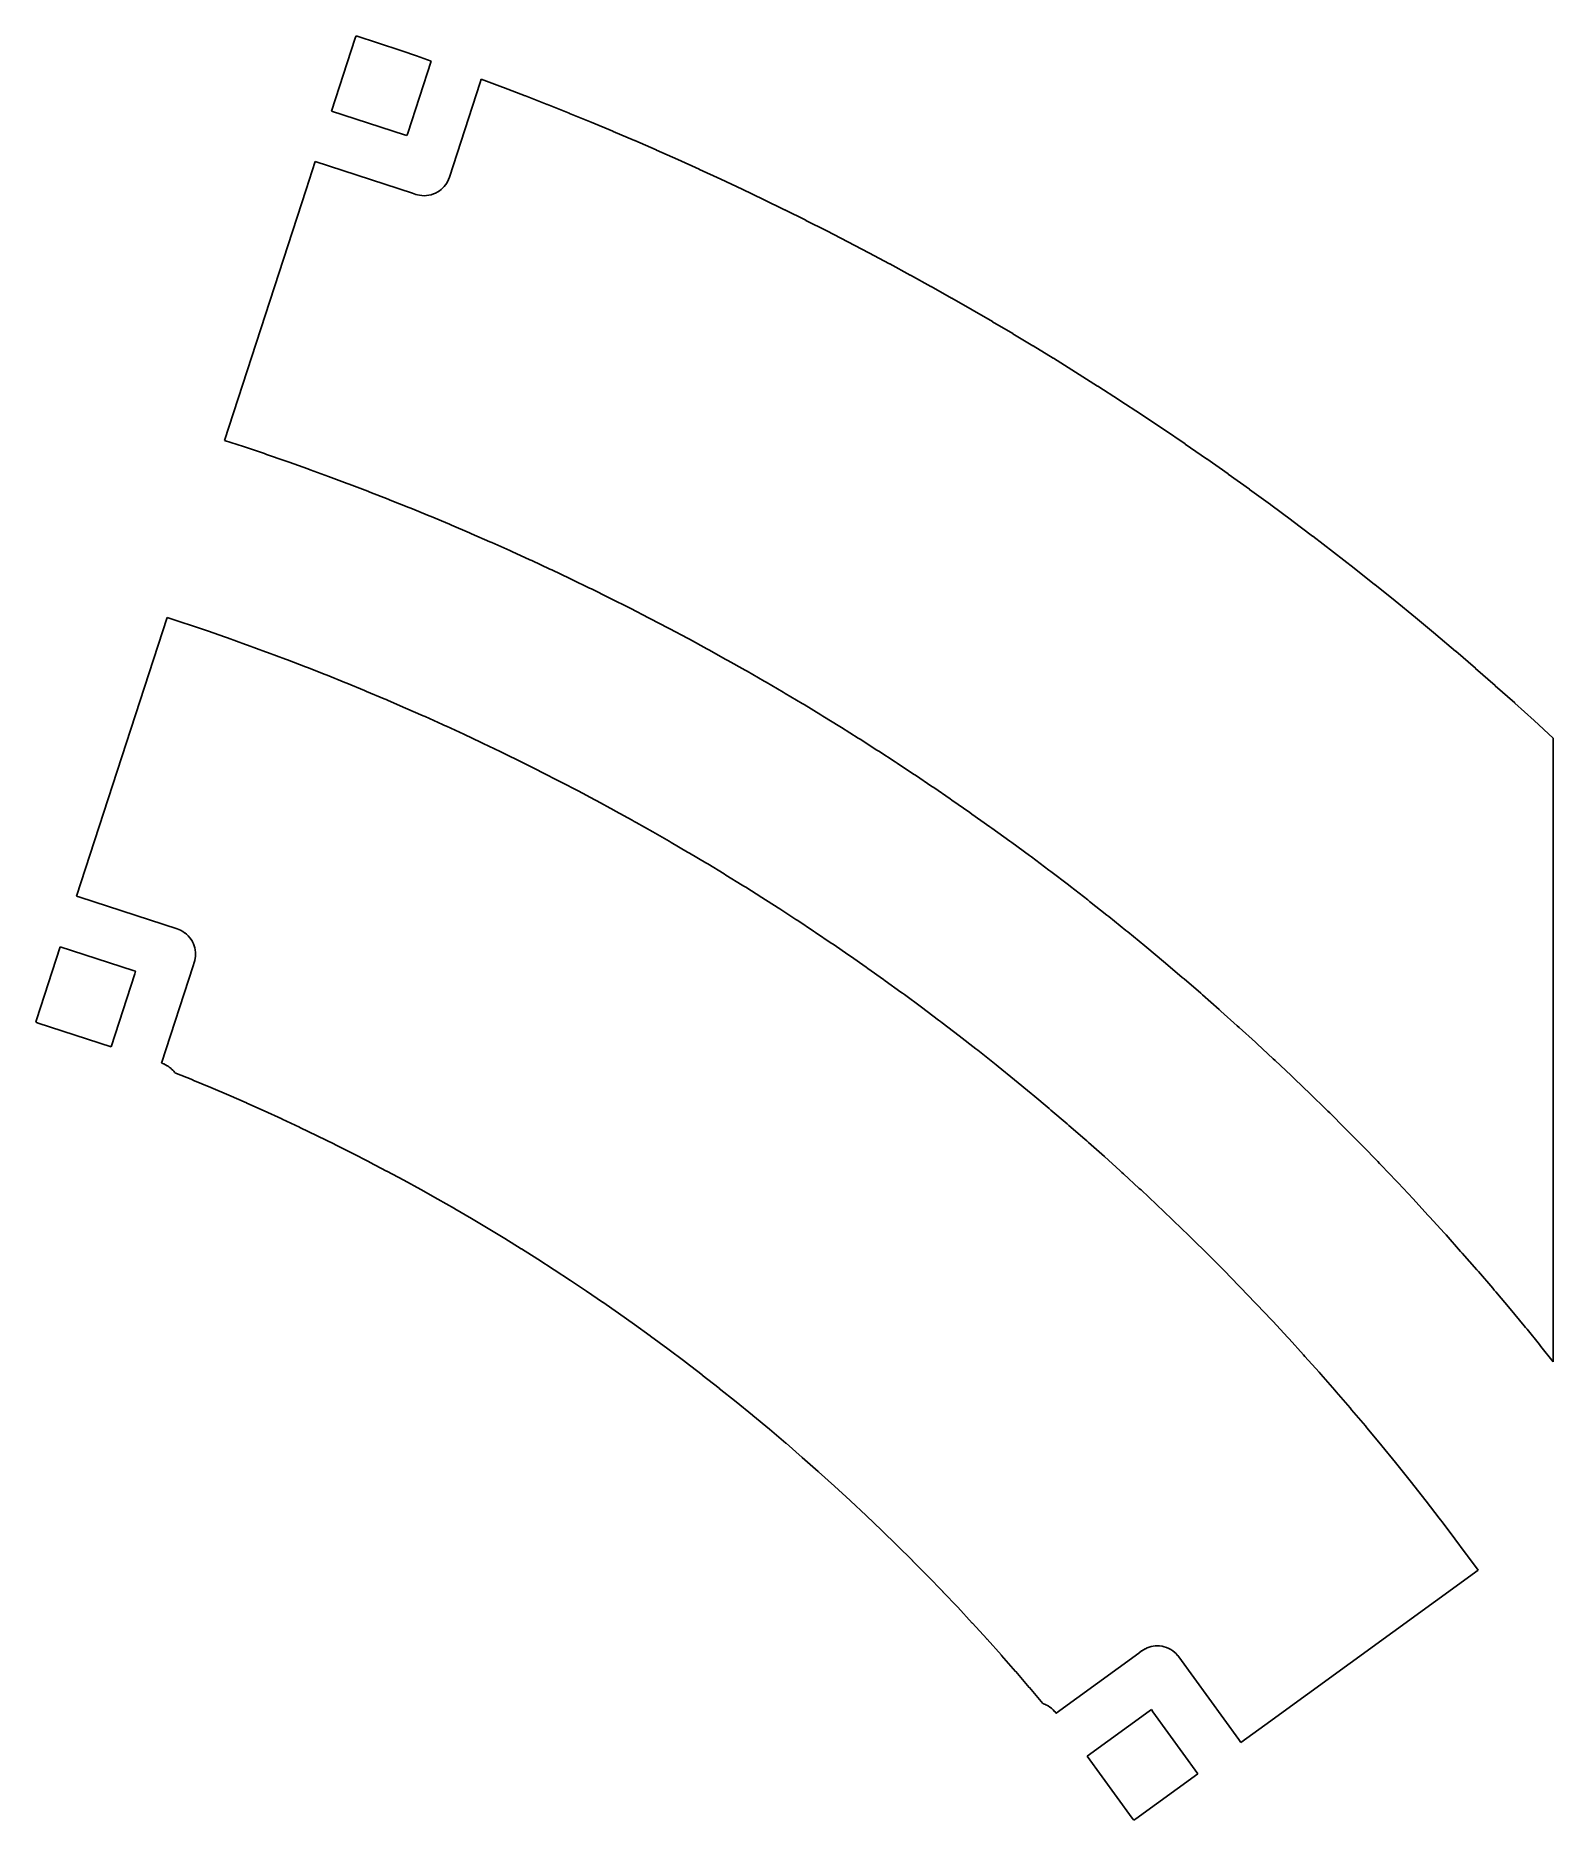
# Model space of a CAD drawing. Header units: millimetres. Extents: x -480 to -195, y 243 to 578.
import ezdxf

# ---------------------------------------------------------------- set-up
doc = ezdxf.new("R2010")
doc.units = ezdxf.units.MM
doc.layers.add('Mesh_cs', color=7, linetype='CONTINUOUS')

msp = doc.modelspace()

# ---------------------------------------------------------------- linework, layer by layer
at = {"layer": 'Mesh_cs'}
for p, q in [((-424.734, 564.087, 11.9), (-420.283, 577.786, 11.9)), ((-420.283, 577.786, 11.9), (-420.129, 578.258, 11.9)), ((-420.129, 578.258, 11.9), (-415.948, 576.883, 11.9)), ((-415.948, 576.883, 11.9), (-415.913, 576.871, 11.9)), ((-415.913, 576.871, 11.9), (-411.742, 575.465, 11.9)), ((-411.742, 575.465, 11.9), (-411.707, 575.453, 11.9)), ((-411.707, 575.453, 11.9), (-411.517, 575.388, 11.9)), ((-411.517, 575.388, 11.9), (-408.764, 574.441, 11.9)), ((-408.764, 574.441, 11.9), (-406.015, 573.48, 11.9)), ((-406.015, 573.48, 11.9), (-410.411, 559.95, 11.9)), ((-402.597, 551.638, 11.9), (-396.805, 569.464, 11.9)), ((-396.805, 569.464, 11.9), (-396.605, 570.079, 11.9)), ((-396.605, 570.079, 11.9), (-392.587, 568.572, 11.9)), ((-392.587, 568.572, 11.9), (-392.435, 568.514, 11.9)), ((-392.435, 568.514, 11.9), (-388.321, 566.937, 11.9)), ((-411.035, 559.637, 11.9), (-424.734, 564.087, 11.9)), ((-388.321, 566.937, 11.9), (-388.286, 566.924, 11.9)), ((-388.286, 566.924, 11.9), (-384.187, 565.318, 11.9)), ((-384.187, 565.318, 11.9), (-384.152, 565.304, 11.9)), ((-384.152, 565.304, 11.9), (-380.064, 563.668, 11.9)), ((-380.064, 563.668, 11.9), (-380.03, 563.654, 11.9)), ((-380.03, 563.654, 11.9), (-375.955, 561.989, 11.9)), ((-375.955, 561.989, 11.9), (-375.92, 561.975, 11.9)), ((-375.92, 561.975, 11.9), (-371.857, 560.279, 11.9)), ((-371.857, 560.279, 11.9), (-371.823, 560.265, 11.9)), ((-410.563, 559.483, 11.9), (-411.035, 559.637, 11.9)), ((-410.411, 559.95, 11.9), (-410.563, 559.483, 11.9)), ((-371.823, 560.265, 11.9), (-367.773, 558.54, 11.9)), ((-367.773, 558.54, 11.9), (-367.739, 558.525, 11.9)), ((-367.739, 558.525, 11.9), (-363.701, 556.771, 11.9)), ((-429.526, 549.336, 11.9), (-427.824, 554.577, 11.9)), ((-427.824, 554.577, 11.9), (-409.529, 548.632, 11.9)), ((-363.701, 556.771, 11.9), (-363.667, 556.756, 11.9)), ((-363.667, 556.756, 11.9), (-359.642, 554.972, 11.9)), ((-359.642, 554.972, 11.9), (-359.608, 554.957, 11.9)), ((-359.608, 554.957, 11.9), (-355.596, 553.144, 11.9)), ((-403.551, 549.936, 11.9), (-403.31, 550.241, 11.9)), ((-403.31, 550.241, 11.9), (-403.094, 550.564, 11.9)), ((-403.094, 550.564, 11.9), (-403.085, 550.577, 11.9)), ((-403.085, 550.577, 11.9), (-402.912, 550.885, 11.9)), ((-402.912, 550.885, 11.9), (-402.905, 550.898, 11.9)), ((-402.905, 550.898, 11.9), (-402.741, 551.252, 11.9)), ((-402.741, 551.252, 11.9), (-402.736, 551.262, 11.9)), ((-402.736, 551.262, 11.9), (-402.601, 551.627, 11.9)), ((-402.601, 551.627, 11.9), (-402.597, 551.638, 11.9)), ((-355.596, 553.144, 11.9), (-355.563, 553.129, 11.9)), ((-355.563, 553.129, 11.9), (-351.564, 551.286, 11.9)), ((-351.564, 551.286, 11.9), (-351.531, 551.271, 11.9)), ((-351.531, 551.271, 11.9), (-347.546, 549.399, 11.9)), ((-444.851, 502.174, 11.9), (-429.526, 549.336, 11.9)), ((-409.529, 548.632, 11.9), (-408.898, 548.427, 11.9)), ((-408.898, 548.427, 11.9), (-408.578, 548.336, 11.9)), ((-408.578, 548.336, 11.9), (-408.565, 548.332, 11.9)), ((-408.565, 548.332, 11.9), (-408.239, 548.262, 11.9)), ((-408.239, 548.262, 11.9), (-408.225, 548.259, 11.9)), ((-408.225, 548.259, 11.9), (-407.797, 548.203, 11.9)), ((-407.797, 548.203, 11.9), (-407.783, 548.201, 11.9)), ((-407.783, 548.201, 11.9), (-407.352, 548.183, 11.9)), ((-407.352, 548.183, 11.9), (-407.338, 548.183, 11.9)), ((-407.338, 548.183, 11.9), (-406.907, 548.203, 11.9)), ((-406.907, 548.203, 11.9), (-406.893, 548.204, 11.9)), ((-406.893, 548.204, 11.9), (-406.465, 548.263, 11.9)), ((-406.465, 548.263, 11.9), (-406.452, 548.265, 11.9)), ((-406.452, 548.265, 11.9), (-406.438, 548.268, 11.9)), ((-406.438, 548.268, 11.9), (-406.017, 548.364, 11.9)), ((-406.017, 548.364, 11.9), (-406.005, 548.368, 11.9)), ((-406.005, 548.368, 11.9), (-405.594, 548.502, 11.9)), ((-405.594, 548.502, 11.9), (-405.581, 548.507, 11.9)), ((-405.581, 548.507, 11.9), (-405.184, 548.677, 11.9)), ((-405.184, 548.677, 11.9), (-405.172, 548.683, 11.9)), ((-405.172, 548.683, 11.9), (-404.792, 548.889, 11.9)), ((-404.792, 548.889, 11.9), (-404.779, 548.896, 11.9)), ((-404.779, 548.896, 11.9), (-404.453, 549.109, 11.9)), ((-404.453, 549.109, 11.9), (-404.441, 549.118, 11.9)), ((-404.441, 549.118, 11.9), (-404.134, 549.357, 11.9)), ((-404.134, 549.357, 11.9), (-404.123, 549.366, 11.9)), ((-404.123, 549.366, 11.9), (-403.836, 549.629, 11.9)), ((-403.836, 549.629, 11.9), (-403.825, 549.639, 11.9)), ((-403.825, 549.639, 11.9), (-403.56, 549.924, 11.9)), ((-403.56, 549.924, 11.9), (-403.551, 549.936, 11.9)), ((-347.546, 549.399, 11.9), (-347.513, 549.383, 11.9)), ((-347.513, 549.383, 11.9), (-343.542, 547.483, 11.9)), ((-343.542, 547.483, 11.9), (-343.508, 547.467, 11.9)), ((-343.508, 547.467, 11.9), (-339.552, 545.537, 11.9)), ((-339.552, 545.537, 11.9), (-339.518, 545.521, 11.9)), ((-339.518, 545.521, 11.9), (-335.576, 543.562, 11.9)), ((-335.576, 543.562, 11.9), (-335.543, 543.546, 11.9)), ((-335.543, 543.546, 11.9), (-331.614, 541.559, 11.9)), ((-331.614, 541.559, 11.9), (-331.582, 541.542, 11.9)), ((-331.582, 541.542, 11.9), (-327.668, 539.526, 11.9)), ((-327.668, 539.526, 11.9), (-327.635, 539.509, 11.9)), ((-327.635, 539.509, 11.9), (-323.737, 537.465, 11.9)), ((-323.737, 537.465, 11.9), (-323.704, 537.448, 11.9)), ((-323.704, 537.448, 11.9), (-319.82, 535.376, 11.9)), ((-319.82, 535.376, 11.9), (-319.788, 535.358, 11.9)), ((-319.788, 535.358, 11.9), (-315.919, 533.257, 11.9)), ((-315.919, 533.257, 11.9), (-315.887, 533.24, 11.9)), ((-315.887, 533.24, 11.9), (-312.034, 531.111, 11.9)), ((-312.034, 531.111, 11.9), (-312.002, 531.093, 11.9)), ((-312.002, 531.093, 11.9), (-308.165, 528.936, 11.9)), ((-308.165, 528.936, 11.9), (-308.133, 528.918, 11.9)), ((-308.133, 528.918, 11.9), (-304.311, 526.733, 11.9)), ((-304.311, 526.733, 11.9), (-304.279, 526.714, 11.9)), ((-304.279, 526.714, 11.9), (-300.474, 524.502, 11.9)), ((-300.474, 524.502, 11.9), (-300.442, 524.483, 11.9)), ((-300.442, 524.483, 11.9), (-296.654, 522.243, 11.9)), ((-296.654, 522.243, 11.9), (-296.618, 522.221, 11.9)), ((-296.618, 522.221, 11.9), (-292.846, 519.954, 11.9)), ((-292.846, 519.954, 11.9), (-292.811, 519.932, 11.9)), ((-292.811, 519.932, 11.9), (-289.055, 517.637, 11.9)), ((-289.055, 517.637, 11.9), (-289.02, 517.615, 11.9)), ((-289.02, 517.615, 11.9), (-284.867, 515.033, 11.9)), ((-284.867, 515.033, 11.9), (-284.833, 515.011, 11.9)), ((-284.833, 515.011, 11.9), (-280.701, 512.395, 11.9)), ((-280.701, 512.395, 11.9), (-280.666, 512.373, 11.9)), ((-280.666, 512.373, 11.9), (-276.556, 509.723, 11.9)), ((-276.556, 509.723, 11.9), (-276.521, 509.701, 11.9)), ((-276.521, 509.701, 11.9), (-272.433, 507.018, 11.9)), ((-272.433, 507.018, 11.9), (-272.398, 506.996, 11.9)), ((-272.398, 506.996, 11.9), (-268.332, 504.28, 11.9)), ((-268.332, 504.28, 11.9), (-268.298, 504.257, 11.9)), ((-268.298, 504.257, 11.9), (-264.253, 501.509, 11.9)), ((-441.313, 501.009, 11.9), (-444.851, 502.174, 11.9)), ((-440.92, 500.879, 11.9), (-441.313, 501.009, 11.9)), ((-437.387, 499.685, 11.9), (-440.92, 500.879, 11.9)), ((-264.253, 501.509, 11.9), (-264.219, 501.485, 11.9)), ((-264.219, 501.485, 11.9), (-260.197, 498.704, 11.9)), ((-436.995, 499.553, 11.9), (-437.387, 499.685, 11.9)), ((-433.476, 498.333, 11.9), (-436.995, 499.553, 11.9)), ((-433.085, 498.197, 11.9), (-433.476, 498.333, 11.9)), ((-432.695, 498.058, 11.9), (-433.085, 498.197, 11.9)), ((-429.185, 496.811, 11.9), (-432.695, 498.058, 11.9)), ((-428.797, 496.669, 11.9), (-429.185, 496.811, 11.9)), ((-425.297, 495.394, 11.9), (-428.797, 496.669, 11.9)), ((-260.197, 498.704, 11.9), (-260.163, 498.681, 11.9)), ((-260.163, 498.681, 11.9), (-256.164, 495.867, 11.9)), ((-421.808, 494.091, 11.9), (-425.297, 495.394, 11.9)), ((-421.42, 493.947, 11.9), (-421.808, 494.091, 11.9)), ((-417.942, 492.617, 11.9), (-421.42, 493.947, 11.9)), ((-256.164, 495.867, 11.9), (-256.131, 495.843, 11.9)), ((-256.131, 495.843, 11.9), (-252.154, 492.997, 11.9)), ((-417.555, 492.469, 11.9), (-417.942, 492.617, 11.9)), ((-414.087, 491.112, 11.9), (-417.555, 492.469, 11.9)), ((-413.701, 490.961, 11.9), (-414.087, 491.112, 11.9)), ((-410.244, 489.577, 11.9), (-413.701, 490.961, 11.9)), ((-252.154, 492.997, 11.9), (-252.121, 492.973, 11.9)), ((-252.121, 492.973, 11.9), (-248.168, 490.095, 11.9)), ((-248.168, 490.095, 11.9), (-248.135, 490.071, 11.9)), ((-248.135, 490.071, 11.9), (-244.205, 487.161, 11.9)), ((-409.86, 489.424, 11.9), (-410.244, 489.577, 11.9)), ((-406.413, 488.012, 11.9), (-409.86, 489.424, 11.9)), ((-406.03, 487.856, 11.9), (-406.413, 488.012, 11.9)), ((-402.595, 486.418, 11.9), (-406.03, 487.856, 11.9)), ((-244.205, 487.161, 11.9), (-244.173, 487.136, 11.9)), ((-244.173, 487.136, 11.9), (-240.267, 484.194, 11.9)), ((-402.214, 486.258, 11.9), (-402.595, 486.418, 11.9)), ((-398.79, 484.793, 11.9), (-402.214, 486.258, 11.9)), ((-398.409, 484.63, 11.9), (-398.79, 484.793, 11.9)), ((-394.997, 483.138, 11.9), (-398.409, 484.63, 11.9)), ((-394.618, 482.973, 11.9), (-394.997, 483.138, 11.9)), ((-240.267, 484.194, 11.9), (-240.234, 484.17, 11.9)), ((-240.234, 484.17, 11.9), (-236.352, 481.196, 11.9)), ((-391.218, 481.454, 11.9), (-394.618, 482.973, 11.9)), ((-390.84, 481.286, 11.9), (-391.218, 481.454, 11.9)), ((-387.452, 479.741, 11.9), (-390.84, 481.286, 11.9)), ((-236.352, 481.196, 11.9), (-236.32, 481.171, 11.9)), ((-236.32, 481.171, 11.9), (-232.463, 478.167, 11.9)), ((-387.075, 479.569, 11.9), (-387.452, 479.741, 11.9)), ((-383.699, 477.998, 11.9), (-387.075, 479.569, 11.9)), ((-383.324, 477.823, 11.9), (-383.699, 477.998, 11.9)), ((-379.961, 476.225, 11.9), (-383.324, 477.823, 11.9)), ((-232.463, 478.167, 11.9), (-232.43, 478.141, 11.9)), ((-232.43, 478.141, 11.9), (-228.598, 475.106, 11.9)), ((-379.587, 476.048, 11.9), (-379.961, 476.225, 11.9)), ((-376.236, 474.424, 11.9), (-379.587, 476.048, 11.9)), ((-375.864, 474.243, 11.9), (-376.236, 474.424, 11.9)), ((-372.526, 472.593, 11.9), (-375.864, 474.243, 11.9)), ((-228.598, 475.106, 11.9), (-228.566, 475.08, 11.9)), ((-228.566, 475.08, 11.9), (-224.758, 472.013, 11.9)), ((-372.155, 472.41, 11.9), (-372.526, 472.593, 11.9)), ((-368.83, 470.733, 11.9), (-372.155, 472.41, 11.9)), ((-368.461, 470.547, 11.9), (-368.83, 470.733, 11.9)), ((-365.149, 468.845, 11.9), (-368.461, 470.547, 11.9)), ((-224.758, 472.013, 11.9), (-224.726, 471.987, 11.9)), ((-224.726, 471.987, 11.9), (-220.943, 468.89, 11.9)), ((-470.99, 421.724, 11.9), (-455.666, 468.887, 11.9)), ((-455.666, 468.887, 11.9), (-452.247, 467.761, 11.9)), ((-452.247, 467.761, 11.9), (-451.868, 467.635, 11.9)), ((-451.868, 467.635, 11.9), (-448.454, 466.48, 11.9)), ((-448.454, 466.48, 11.9), (-448.075, 466.352, 11.9)), ((-448.075, 466.352, 11.9), (-444.675, 465.17, 11.9)), ((-364.781, 468.656, 11.9), (-365.149, 468.845, 11.9)), ((-361.483, 466.927, 11.9), (-364.781, 468.656, 11.9)), ((-361.117, 466.735, 11.9), (-361.483, 466.927, 11.9)), ((-357.832, 464.981, 11.9), (-361.117, 466.735, 11.9)), ((-220.943, 468.89, 11.9), (-220.911, 468.864, 11.9)), ((-220.911, 468.864, 11.9), (-217.153, 465.736, 11.9)), ((-444.675, 465.17, 11.9), (-444.297, 465.039, 11.9)), ((-444.297, 465.039, 11.9), (-440.907, 463.83, 11.9)), ((-440.907, 463.83, 11.9), (-440.53, 463.696, 11.9)), ((-440.53, 463.696, 11.9), (-437.15, 462.459, 11.9)), ((-357.467, 464.787, 11.9), (-357.832, 464.981, 11.9)), ((-354.197, 463.007, 11.9), (-357.467, 464.787, 11.9)), ((-353.833, 462.809, 11.9), (-354.197, 463.007, 11.9)), ((-217.153, 465.736, 11.9), (-217.122, 465.71, 11.9)), ((-217.122, 465.71, 11.9), (-213.39, 462.552, 11.9)), ((-437.15, 462.459, 11.9), (-436.775, 462.322, 11.9)), ((-436.775, 462.322, 11.9), (-433.405, 461.058, 11.9)), ((-433.405, 461.058, 11.9), (-433.031, 460.918, 11.9)), ((-433.031, 460.918, 11.9), (-429.671, 459.627, 11.9)), ((-429.671, 459.627, 11.9), (-429.298, 459.483, 11.9)), ((-350.577, 461.004, 11.9), (-353.833, 462.809, 11.9)), ((-350.215, 460.804, 11.9), (-350.577, 461.004, 11.9)), ((-346.973, 458.973, 11.9), (-350.215, 460.804, 11.9)), ((-213.39, 462.552, 11.9), (-213.359, 462.525, 11.9)), ((-213.359, 462.525, 11.9), (-209.652, 459.337, 11.9)), ((-429.298, 459.483, 11.9), (-425.949, 458.165, 11.9)), ((-425.949, 458.165, 11.9), (-425.577, 458.019, 11.9)), ((-425.577, 458.019, 11.9), (-422.239, 456.673, 11.9)), ((-422.239, 456.673, 11.9), (-421.868, 456.524, 11.9)), ((-421.868, 456.524, 11.9), (-418.541, 455.152, 11.9)), ((-346.613, 458.77, 11.9), (-346.973, 458.973, 11.9)), ((-343.385, 456.914, 11.9), (-346.613, 458.77, 11.9)), ((-343.026, 456.708, 11.9), (-343.385, 456.914, 11.9)), ((-339.814, 454.826, 11.9), (-343.026, 456.708, 11.9)), ((-209.652, 459.337, 11.9), (-209.621, 459.31, 11.9)), ((-209.621, 459.31, 11.9), (-205.941, 456.092, 11.9)), ((-418.541, 455.152, 11.9), (-418.172, 454.999, 11.9)), ((-418.172, 454.999, 11.9), (-414.856, 453.6, 11.9)), ((-414.856, 453.6, 11.9), (-414.488, 453.445, 11.9)), ((-414.488, 453.445, 11.9), (-414.121, 453.286, 11.9)), ((-414.121, 453.286, 11.9), (-410.816, 451.86, 11.9)), ((-339.457, 454.617, 11.9), (-339.814, 454.826, 11.9)), ((-336.259, 452.711, 11.9), (-339.457, 454.617, 11.9)), ((-205.941, 456.092, 11.9), (-205.91, 456.064, 11.9)), ((-205.91, 456.064, 11.9), (-202.256, 452.817, 11.9)), ((-410.816, 451.86, 11.9), (-407.524, 450.407, 11.9)), ((-407.524, 450.407, 11.9), (-407.158, 450.246, 11.9)), ((-407.158, 450.246, 11.9), (-403.878, 448.767, 11.9)), ((-335.903, 452.5, 11.9), (-336.259, 452.711, 11.9)), ((-332.72, 450.568, 11.9), (-335.903, 452.5, 11.9)), ((-332.367, 450.354, 11.9), (-332.72, 450.568, 11.9)), ((-329.199, 448.398, 11.9), (-332.367, 450.354, 11.9)), ((-202.256, 452.817, 11.9), (-202.226, 452.789, 11.9)), ((-202.226, 452.789, 11.9), (-198.619, 449.53, 11.9)), ((-403.878, 448.767, 11.9), (-403.513, 448.602, 11.9)), ((-403.513, 448.602, 11.9), (-403.15, 448.435, 11.9)), ((-403.15, 448.435, 11.9), (-399.882, 446.929, 11.9)), ((-399.882, 446.929, 11.9), (-396.626, 445.397, 11.9)), ((-328.847, 448.181, 11.9), (-329.199, 448.398, 11.9)), ((-325.695, 446.2, 11.9), (-328.847, 448.181, 11.9)), ((-198.619, 449.53, 11.9), (-198.598, 449.512, 11.9)), ((-198.598, 449.512, 11.9), (-195.02, 446.227, 11.9)), ((-195.02, 446.227, 11.9), (-195, 446.208, 11.9)), ((-195, 446.208, 11.9), (-195, 434.484, 11.9)), ((-396.626, 445.397, 11.9), (-396.264, 445.226, 11.9)), ((-396.264, 445.226, 11.9), (-393.021, 443.668, 11.9)), ((-393.021, 443.668, 11.9), (-392.661, 443.494, 11.9)), ((-392.661, 443.494, 11.9), (-392.302, 443.318, 11.9)), ((-392.302, 443.318, 11.9), (-389.071, 441.733, 11.9)), ((-325.344, 445.98, 11.9), (-325.695, 446.2, 11.9)), ((-322.208, 443.974, 11.9), (-325.344, 445.98, 11.9)), ((-321.859, 443.752, 11.9), (-322.208, 443.974, 11.9)), ((-318.739, 441.722, 11.9), (-321.859, 443.752, 11.9)), ((-389.071, 441.733, 11.9), (-385.854, 440.122, 11.9)), ((-385.854, 440.122, 11.9), (-385.497, 439.943, 11.9)), ((-385.497, 439.943, 11.9), (-385.141, 439.762, 11.9)), ((-385.141, 439.762, 11.9), (-381.936, 438.124, 11.9)), ((-318.392, 441.496, 11.9), (-318.739, 441.722, 11.9)), ((-315.287, 439.442, 11.9), (-318.392, 441.496, 11.9)), ((-381.936, 438.124, 11.9), (-381.582, 437.94, 11.9)), ((-381.582, 437.94, 11.9), (-378.391, 436.277, 11.9)), ((-378.391, 436.277, 11.9), (-375.214, 434.588, 11.9)), ((-314.942, 439.214, 11.9), (-315.287, 439.442, 11.9)), ((-311.854, 437.136, 11.9), (-314.942, 439.214, 11.9)), ((-311.511, 436.905, 11.9), (-311.854, 437.136, 11.9)), ((-308.439, 434.802, 11.9), (-311.511, 436.905, 11.9)), ((-375.214, 434.588, 11.9), (-374.861, 434.4, 11.9)), ((-374.861, 434.4, 11.9), (-371.697, 432.686, 11.9)), ((-308.097, 434.569, 11.9), (-308.439, 434.802, 11.9)), ((-304.703, 432.204, 11.9), (-308.097, 434.569, 11.9)), ((-195, 434.484, 11.9), (-195, 328.966, 11.9)), ((-371.697, 432.686, 11.9), (-371.346, 432.496, 11.9)), ((-371.346, 432.496, 11.9), (-368.197, 430.756, 11.9)), ((-368.197, 430.756, 11.9), (-367.847, 430.562, 11.9)), ((-367.847, 430.562, 11.9), (-367.498, 430.366, 11.9)), ((-367.498, 430.366, 11.9), (-364.364, 428.601, 11.9)), ((-304.326, 431.942, 11.9), (-304.703, 432.204, 11.9)), ((-300.953, 429.548, 11.9), (-304.326, 431.942, 11.9)), ((-300.578, 429.282, 11.9), (-300.953, 429.548, 11.9)), ((-364.364, 428.601, 11.9), (-361.243, 426.81, 11.9)), ((-361.243, 426.81, 11.9), (-360.896, 426.611, 11.9)), ((-360.896, 426.611, 11.9), (-357.79, 424.795, 11.9)), ((-297.226, 426.859, 11.9), (-300.578, 429.282, 11.9)), ((-296.854, 426.59, 11.9), (-297.226, 426.859, 11.9)), ((-293.523, 424.138, 11.9), (-296.854, 426.59, 11.9)), ((-357.79, 424.795, 11.9), (-357.445, 424.593, 11.9)), ((-357.445, 424.593, 11.9), (-354.354, 422.752, 11.9)), ((-354.354, 422.752, 11.9), (-354.011, 422.548, 11.9)), ((-293.153, 423.866, 11.9), (-293.523, 424.138, 11.9)), ((-289.844, 421.385, 11.9), (-293.153, 423.866, 11.9)), ((-472.693, 416.483, 11.9), (-470.99, 421.724, 11.9)), ((-354.011, 422.548, 11.9), (-350.935, 420.682, 11.9)), ((-350.935, 420.682, 11.9), (-350.593, 420.474, 11.9)), ((-350.593, 420.474, 11.9), (-347.533, 418.583, 11.9)), ((-289.476, 421.11, 11.9), (-289.844, 421.385, 11.9)), ((-286.189, 418.6, 11.9), (-289.476, 421.11, 11.9)), ((-472.062, 416.279, 11.9), (-472.693, 416.483, 11.9)), ((-453.767, 410.334, 11.9), (-472.062, 416.279, 11.9)), ((-347.533, 418.583, 11.9), (-347.193, 418.373, 11.9)), ((-347.193, 418.373, 11.9), (-346.854, 418.16, 11.9)), ((-346.854, 418.16, 11.9), (-343.809, 416.245, 11.9)), ((-343.809, 416.245, 11.9), (-340.78, 414.305, 11.9)), ((-285.823, 418.322, 11.9), (-286.189, 418.6, 11.9)), ((-282.558, 415.784, 11.9), (-285.823, 418.322, 11.9)), ((-340.78, 414.305, 11.9), (-340.443, 414.089, 11.9)), ((-340.443, 414.089, 11.9), (-337.43, 412.125, 11.9)), ((-282.195, 415.502, 11.9), (-282.558, 415.784, 11.9)), ((-278.952, 412.936, 11.9), (-282.195, 415.502, 11.9)), ((-278.591, 412.651, 11.9), (-278.952, 412.936, 11.9)), ((-453.454, 410.22, 11.9), (-453.767, 410.334, 11.9)), ((-453.441, 410.216, 11.9), (-453.454, 410.22, 11.9)), ((-453.137, 410.08, 11.9), (-453.441, 410.216, 11.9)), ((-453.124, 410.074, 11.9), (-453.137, 410.08, 11.9)), ((-452.744, 409.869, 11.9), (-453.124, 410.074, 11.9)), ((-452.732, 409.862, 11.9), (-452.744, 409.869, 11.9)), ((-452.373, 409.623, 11.9), (-452.732, 409.862, 11.9)), ((-452.361, 409.615, 11.9), (-452.373, 409.623, 11.9)), ((-452.024, 409.345, 11.9), (-452.361, 409.615, 11.9)), ((-452.014, 409.337, 11.9), (-452.024, 409.345, 11.9)), ((-451.702, 409.037, 11.9), (-452.014, 409.337, 11.9)), ((-337.43, 412.125, 11.9), (-337.095, 411.906, 11.9)), ((-337.095, 411.906, 11.9), (-334.097, 409.917, 11.9)), ((-334.097, 409.917, 11.9), (-333.764, 409.696, 11.9)), ((-333.764, 409.696, 11.9), (-330.783, 407.683, 11.9)), ((-275.371, 410.057, 11.9), (-278.591, 412.651, 11.9)), ((-275.013, 409.768, 11.9), (-275.371, 410.057, 11.9)), ((-271.815, 407.146, 11.9), (-275.013, 409.768, 11.9)), ((-480.234, 393.275, 11.9), (-475.783, 406.973, 11.9)), ((-475.783, 406.973, 11.9), (-462.085, 402.522, 11.9)), ((-451.692, 409.028, 11.9), (-451.702, 409.037, 11.9)), ((-451.683, 409.018, 11.9), (-451.692, 409.028, 11.9)), ((-451.4, 408.692, 11.9), (-451.683, 409.018, 11.9)), ((-451.392, 408.681, 11.9), (-451.4, 408.692, 11.9)), ((-451.138, 408.331, 11.9), (-451.392, 408.681, 11.9)), ((-451.131, 408.32, 11.9), (-451.138, 408.331, 11.9)), ((-450.91, 407.949, 11.9), (-451.131, 408.32, 11.9)), ((-450.903, 407.937, 11.9), (-450.91, 407.949, 11.9)), ((-450.716, 407.547, 11.9), (-450.903, 407.937, 11.9)), ((-450.71, 407.534, 11.9), (-450.716, 407.547, 11.9)), ((-450.572, 407.17, 11.9), (-450.71, 407.534, 11.9)), ((-450.568, 407.156, 11.9), (-450.572, 407.17, 11.9)), ((-450.459, 406.782, 11.9), (-450.568, 407.156, 11.9)), ((-450.456, 406.768, 11.9), (-450.459, 406.782, 11.9)), ((-450.378, 406.387, 11.9), (-450.456, 406.768, 11.9)), ((-450.376, 406.372, 11.9), (-450.378, 406.387, 11.9)), ((-450.329, 405.986, 11.9), (-450.376, 406.372, 11.9)), ((-450.328, 405.971, 11.9), (-450.329, 405.986, 11.9)), ((-450.312, 405.582, 11.9), (-450.328, 405.971, 11.9)), ((-330.783, 407.683, 11.9), (-330.452, 407.459, 11.9)), ((-330.452, 407.459, 11.9), (-327.487, 405.422, 11.9)), ((-271.46, 406.855, 11.9), (-271.815, 407.146, 11.9)), ((-268.285, 404.205, 11.9), (-271.46, 406.855, 11.9)), ((-456.706, 385.108, 11.9), (-450.762, 403.403, 11.9)), ((-450.762, 403.403, 11.9), (-450.557, 404.034, 11.9)), ((-450.557, 404.034, 11.9), (-450.554, 404.044, 11.9)), ((-450.554, 404.044, 11.9), (-450.448, 404.419, 11.9)), ((-450.448, 404.419, 11.9), (-450.446, 404.43, 11.9)), ((-450.446, 404.43, 11.9), (-450.371, 404.813, 11.9)), ((-450.371, 404.813, 11.9), (-450.369, 404.827, 11.9)), ((-450.369, 404.827, 11.9), (-450.328, 405.179, 11.9)), ((-450.328, 405.179, 11.9), (-450.327, 405.194, 11.9)), ((-450.327, 405.194, 11.9), (-450.312, 405.582, 11.9)), ((-327.487, 405.422, 11.9), (-327.158, 405.196, 11.9)), ((-327.158, 405.196, 11.9), (-324.21, 403.135, 11.9)), ((-324.21, 403.135, 11.9), (-323.882, 402.906, 11.9)), ((-323.882, 402.906, 11.9), (-320.951, 400.821, 11.9)), ((-267.932, 403.911, 11.9), (-268.285, 404.205, 11.9)), ((-264.78, 401.234, 11.9), (-267.932, 403.911, 11.9)), ((-461.766, 401.896, 11.9), (-466.217, 388.198, 11.9)), ((-462.085, 402.522, 11.9), (-461.612, 402.369, 11.9)), ((-461.612, 402.369, 11.9), (-461.766, 401.896, 11.9)), ((-320.951, 400.821, 11.9), (-320.625, 400.589, 11.9)), ((-320.625, 400.589, 11.9), (-317.711, 398.48, 11.9)), ((-264.43, 400.936, 11.9), (-264.78, 401.234, 11.9)), ((-261.302, 398.232, 11.9), (-264.43, 400.936, 11.9)), ((-317.711, 398.48, 11.9), (-317.387, 398.246, 11.9)), ((-317.387, 398.246, 11.9), (-317.029, 397.983, 11.9)), ((-317.029, 397.983, 11.9), (-313.812, 395.612, 11.9)), ((-260.954, 397.931, 11.9), (-261.302, 398.232, 11.9)), ((-257.85, 395.2, 11.9), (-260.954, 397.931, 11.9)), ((-480.387, 392.802, 11.9), (-480.234, 393.275, 11.9)), ((-479.915, 392.649, 11.9), (-480.387, 392.802, 11.9)), ((-466.217, 388.198, 11.9), (-479.915, 392.649, 11.9)), ((-313.812, 395.612, 11.9), (-310.616, 393.213, 11.9)), ((-310.616, 393.213, 11.9), (-310.26, 392.946, 11.9)), ((-310.26, 392.946, 11.9), (-309.908, 392.676, 11.9)), ((-309.908, 392.676, 11.9), (-306.733, 390.248, 11.9)), ((-257.505, 394.896, 11.9), (-257.85, 395.2, 11.9)), ((-254.424, 392.138, 11.9), (-257.505, 394.896, 11.9)), ((-306.733, 390.248, 11.9), (-303.581, 387.792, 11.9)), ((-254.082, 391.831, 11.9), (-254.424, 392.138, 11.9)), ((-251.026, 389.046, 11.9), (-254.082, 391.831, 11.9)), ((-303.581, 387.792, 11.9), (-303.231, 387.519, 11.9)), ((-303.231, 387.519, 11.9), (-300.101, 385.034, 11.9)), ((-250.686, 388.737, 11.9), (-251.026, 389.046, 11.9)), ((-247.654, 385.925, 11.9), (-250.686, 388.737, 11.9)), ((-247.317, 385.613, 11.9), (-247.654, 385.925, 11.9)), ((-456.681, 385.098, 11.9), (-456.706, 385.108, 11.9)), ((-456.669, 385.094, 11.9), (-456.681, 385.098, 11.9)), ((-456.329, 384.968, 11.9), (-456.669, 385.094, 11.9)), ((-456.304, 384.957, 11.9), (-456.329, 384.968, 11.9)), ((-455.976, 384.804, 11.9), (-456.304, 384.957, 11.9)), ((-455.951, 384.791, 11.9), (-455.976, 384.804, 11.9)), ((-455.636, 384.613, 11.9), (-455.951, 384.791, 11.9)), ((-455.61, 384.598, 11.9), (-455.636, 384.613, 11.9)), ((-455.49, 384.517, 11.9), (-455.61, 384.598, 11.9)), ((-455.269, 384.365, 11.9), (-455.49, 384.517, 11.9)), ((-455.127, 384.252, 11.9), (-455.269, 384.365, 11.9)), ((-454.921, 384.081, 11.9), (-455.127, 384.252, 11.9)), ((-454.824, 383.989, 11.9), (-454.921, 384.081, 11.9)), ((-454.601, 383.769, 11.9), (-454.824, 383.989, 11.9)), ((-454.563, 383.728, 11.9), (-454.601, 383.769, 11.9)), ((-454.433, 383.579, 11.9), (-454.563, 383.728, 11.9)), ((-454.312, 383.424, 11.9), (-454.433, 383.579, 11.9)), ((-454.246, 383.343, 11.9), (-454.312, 383.424, 11.9)), ((-454.237, 383.331, 11.9), (-454.246, 383.343, 11.9)), ((-454.195, 383.304, 11.9), (-454.224, 383.315, 11.9)), ((-450.833, 381.937, 11.9), (-454.195, 383.304, 11.9)), ((-300.101, 385.034, 11.9), (-299.753, 384.758, 11.9)), ((-299.753, 384.758, 11.9), (-299.408, 384.479, 11.9)), ((-299.408, 384.479, 11.9), (-296.3, 381.966, 11.9)), ((-244.31, 382.775, 11.9), (-247.317, 385.613, 11.9)), ((-243.976, 382.46, 11.9), (-244.31, 382.775, 11.9)), ((-450.805, 381.925, 11.9), (-450.833, 381.937, 11.9)), ((-447.451, 380.528, 11.9), (-450.805, 381.925, 11.9)), ((-447.423, 380.516, 11.9), (-447.451, 380.528, 11.9)), ((-444.085, 379.09, 11.9), (-447.423, 380.516, 11.9)), ((-296.3, 381.966, 11.9), (-293.216, 379.426, 11.9)), ((-293.216, 379.426, 11.9), (-292.873, 379.143, 11.9)), ((-292.873, 379.143, 11.9), (-289.811, 376.575, 11.9)), ((-243.644, 382.142, 11.9), (-243.976, 382.46, 11.9)), ((-240.662, 379.278, 11.9), (-243.644, 382.142, 11.9)), ((-237.704, 376.389, 11.9), (-240.662, 379.278, 11.9)), ((-444.057, 379.078, 11.9), (-444.085, 379.09, 11.9)), ((-440.732, 377.622, 11.9), (-444.057, 379.078, 11.9)), ((-440.704, 377.61, 11.9), (-440.732, 377.622, 11.9)), ((-437.393, 376.125, 11.9), (-440.704, 377.61, 11.9)), ((-434.094, 374.611, 11.9), (-437.393, 376.125, 11.9)), ((-289.811, 376.575, 11.9), (-289.471, 376.29, 11.9)), ((-289.471, 376.29, 11.9), (-286.433, 373.694, 11.9)), ((-237.376, 376.068, 11.9), (-237.704, 376.389, 11.9)), ((-237.05, 375.744, 11.9), (-237.376, 376.068, 11.9)), ((-434.067, 374.599, 11.9), (-434.094, 374.611, 11.9)), ((-434.039, 374.586, 11.9), (-434.067, 374.599, 11.9)), ((-430.754, 373.043, 11.9), (-434.039, 374.586, 11.9)), ((-430.727, 373.029, 11.9), (-430.754, 373.043, 11.9)), ((-427.456, 371.457, 11.9), (-430.727, 373.029, 11.9)), ((-286.433, 373.694, 11.9), (-286.095, 373.406, 11.9)), ((-286.095, 373.406, 11.9), (-283.081, 370.783, 11.9)), ((-234.118, 372.829, 11.9), (-237.05, 375.744, 11.9)), ((-231.211, 369.888, 11.9), (-234.118, 372.829, 11.9)), ((-424.199, 369.856, 11.9), (-427.456, 371.457, 11.9)), ((-424.172, 369.843, 11.9), (-424.199, 369.856, 11.9)), ((-424.144, 369.829, 11.9), (-424.172, 369.843, 11.9)), ((-420.902, 368.199, 11.9), (-424.144, 369.829, 11.9)), ((-283.081, 370.783, 11.9), (-282.746, 370.492, 11.9)), ((-282.746, 370.492, 11.9), (-282.413, 370.197, 11.9)), ((-282.413, 370.197, 11.9), (-279.422, 367.548, 11.9)), ((-230.888, 369.562, 11.9), (-231.211, 369.888, 11.9)), ((-228.008, 366.596, 11.9), (-230.888, 369.562, 11.9)), ((-420.875, 368.186, 11.9), (-420.902, 368.199, 11.9)), ((-417.647, 366.527, 11.9), (-420.875, 368.186, 11.9)), ((-417.62, 366.513, 11.9), (-417.647, 366.527, 11.9)), ((-414.407, 364.826, 11.9), (-417.62, 366.513, 11.9)), ((-279.422, 367.548, 11.9), (-276.455, 364.871, 11.9)), ((-227.687, 366.267, 11.9), (-228.008, 366.596, 11.9)), ((-227.37, 365.934, 11.9), (-227.687, 366.267, 11.9)), ((-224.515, 362.944, 11.9), (-227.37, 365.934, 11.9)), ((-414.38, 364.812, 11.9), (-414.407, 364.826, 11.9)), ((-411.183, 363.097, 11.9), (-414.38, 364.812, 11.9)), ((-411.156, 363.082, 11.9), (-411.183, 363.097, 11.9)), ((-407.974, 361.338, 11.9), (-411.156, 363.082, 11.9)), ((-276.455, 364.871, 11.9), (-276.126, 364.574, 11.9)), ((-276.126, 364.574, 11.9), (-275.799, 364.273, 11.9)), ((-275.799, 364.273, 11.9), (-272.856, 361.57, 11.9)), ((-224.201, 362.609, 11.9), (-224.515, 362.944, 11.9)), ((-221.372, 359.594, 11.9), (-224.201, 362.609, 11.9)), ((-407.947, 361.324, 11.9), (-407.974, 361.338, 11.9)), ((-404.78, 359.552, 11.9), (-407.947, 361.324, 11.9)), ((-401.629, 357.753, 11.9), (-404.78, 359.552, 11.9)), ((-272.856, 361.57, 11.9), (-272.532, 361.267, 11.9)), ((-272.532, 361.267, 11.9), (-269.614, 358.537, 11.9)), ((-218.57, 356.554, 11.9), (-221.372, 359.594, 11.9)), ((-401.603, 357.737, 11.9), (-401.629, 357.753, 11.9)), ((-401.577, 357.722, 11.9), (-401.603, 357.737, 11.9)), ((-398.442, 355.895, 11.9), (-401.577, 357.722, 11.9)), ((-398.416, 355.879, 11.9), (-398.442, 355.895, 11.9)), ((-395.297, 354.024, 11.9), (-398.416, 355.879, 11.9)), ((-269.614, 358.537, 11.9), (-266.721, 355.782, 11.9)), ((-266.721, 355.782, 11.9), (-266.399, 355.476, 11.9)), ((-218.259, 356.217, 11.9), (-218.57, 356.554, 11.9)), ((-215.483, 353.153, 11.9), (-218.259, 356.217, 11.9)), ((-392.195, 352.142, 11.9), (-395.297, 354.024, 11.9)), ((-266.399, 355.476, 11.9), (-263.531, 352.694, 11.9)), ((-263.531, 352.694, 11.9), (-263.212, 352.385, 11.9)), ((-263.212, 352.385, 11.9), (-262.896, 352.073, 11.9)), ((-215.175, 352.813, 11.9), (-215.483, 353.153, 11.9)), ((-212.426, 349.725, 11.9), (-215.175, 352.813, 11.9)), ((-392.169, 352.126, 11.9), (-392.195, 352.142, 11.9)), ((-389.085, 350.216, 11.9), (-392.169, 352.126, 11.9)), ((-389.059, 350.2, 11.9), (-389.085, 350.216, 11.9)), ((-389.033, 350.184, 11.9), (-389.059, 350.2, 11.9)), ((-385.965, 348.247, 11.9), (-389.033, 350.184, 11.9)), ((-262.896, 352.073, 11.9), (-260.053, 349.266, 11.9)), ((-260.053, 349.266, 11.9), (-259.74, 348.952, 11.9)), ((-259.74, 348.952, 11.9), (-256.923, 346.119, 11.9)), ((-212.12, 349.382, 11.9), (-212.426, 349.725, 11.9)), ((-209.398, 346.27, 11.9), (-212.12, 349.382, 11.9)), ((-385.939, 348.23, 11.9), (-385.965, 348.247, 11.9)), ((-382.889, 346.266, 11.9), (-385.939, 348.23, 11.9)), ((-382.863, 346.249, 11.9), (-382.889, 346.266, 11.9)), ((-379.831, 344.258, 11.9), (-382.863, 346.249, 11.9)), ((-256.923, 346.119, 11.9), (-254.131, 343.261, 11.9)), ((-209.096, 345.925, 11.9), (-209.398, 346.27, 11.9)), ((-206.401, 342.79, 11.9), (-209.096, 345.925, 11.9)), ((-379.805, 344.241, 11.9), (-379.831, 344.258, 11.9)), ((-376.79, 342.224, 11.9), (-379.805, 344.241, 11.9)), ((-373.793, 340.179, 11.9), (-376.79, 342.224, 11.9)), ((-254.131, 343.261, 11.9), (-253.82, 342.944, 11.9)), ((-253.82, 342.944, 11.9), (-251.054, 340.061, 11.9)), ((-206.102, 342.442, 11.9), (-206.401, 342.79, 11.9)), ((-205.806, 342.091, 11.9), (-206.102, 342.442, 11.9)), ((-373.768, 340.162, 11.9), (-373.793, 340.179, 11.9)), ((-373.743, 340.145, 11.9), (-373.768, 340.162, 11.9)), ((-370.764, 338.074, 11.9), (-373.743, 340.145, 11.9)), ((-251.054, 340.061, 11.9), (-250.747, 339.741, 11.9)), ((-250.747, 339.741, 11.9), (-248.007, 336.833, 11.9)), ((-203.138, 338.932, 11.9), (-205.806, 342.091, 11.9)), ((-200.499, 335.751, 11.9), (-203.138, 338.932, 11.9)), ((-367.804, 335.977, 11.9), (-370.764, 338.074, 11.9)), ((-367.779, 335.959, 11.9), (-367.804, 335.977, 11.9)), ((-367.754, 335.942, 11.9), (-367.779, 335.959, 11.9)), ((-364.813, 333.818, 11.9), (-367.754, 335.942, 11.9)), ((-248.007, 336.833, 11.9), (-247.703, 336.51, 11.9)), ((-247.703, 336.51, 11.9), (-244.989, 333.578, 11.9)), ((-200.206, 335.398, 11.9), (-200.499, 335.751, 11.9)), ((-364.786, 333.798, 11.9), (-364.813, 333.818, 11.9)), ((-361.54, 331.409, 11.9), (-364.786, 333.798, 11.9)), ((-244.989, 333.578, 11.9), (-244.688, 333.253, 11.9)), ((-244.688, 333.253, 11.9), (-242, 330.297, 11.9)), ((-199.944, 335.077, 11.9), (-200.206, 335.398, 11.9)), ((-197.589, 332.19, 11.9), (-199.944, 335.077, 11.9)), ((-197.33, 331.868, 11.9), (-197.589, 332.19, 11.9)), ((-358.317, 328.988, 11.9), (-361.54, 331.409, 11.9)), ((-358.29, 328.967, 11.9), (-358.317, 328.988, 11.9)), ((-358.264, 328.947, 11.9), (-358.29, 328.967, 11.9)), ((-355.065, 326.494, 11.9), (-358.264, 328.947, 11.9)), ((-242, 330.297, 11.9), (-241.702, 329.968, 11.9)), ((-241.702, 329.968, 11.9), (-239.042, 326.988, 11.9)), ((-195, 328.966, 11.9), (-197.33, 331.868, 11.9)), ((-355.039, 326.473, 11.9), (-355.065, 326.494, 11.9)), ((-351.865, 323.989, 11.9), (-355.039, 326.473, 11.9)), ((-239.042, 326.988, 11.9), (-238.746, 326.657, 11.9)), ((-238.746, 326.657, 11.9), (-236.113, 323.653, 11.9)), ((-351.838, 323.968, 11.9), (-351.865, 323.989, 11.9)), ((-348.689, 321.453, 11.9), (-351.838, 323.968, 11.9)), ((-236.113, 323.653, 11.9), (-235.82, 323.319, 11.9)), ((-235.82, 323.319, 11.9), (-233.214, 320.292, 11.9)), ((-345.565, 318.907, 11.9), (-348.689, 321.453, 11.9)), ((-345.539, 318.886, 11.9), (-345.565, 318.907, 11.9)), ((-345.513, 318.864, 11.9), (-345.539, 318.886, 11.9)), ((-342.414, 316.288, 11.9), (-345.513, 318.864, 11.9)), ((-233.214, 320.292, 11.9), (-232.925, 319.955, 11.9)), ((-232.925, 319.955, 11.9), (-230.346, 316.905, 11.9)), ((-342.388, 316.266, 11.9), (-342.414, 316.288, 11.9)), ((-339.315, 313.659, 11.9), (-342.388, 316.266, 11.9)), ((-230.346, 316.905, 11.9), (-230.059, 316.566, 11.9)), ((-230.059, 316.566, 11.9), (-227.508, 313.492, 11.9)), ((-339.289, 313.637, 11.9), (-339.315, 313.659, 11.9)), ((-336.242, 311, 11.9), (-339.289, 313.637, 11.9)), ((-227.508, 313.492, 11.9), (-227.225, 313.15, 11.9)), ((-227.225, 313.15, 11.9), (-224.702, 310.054, 11.9)), ((-333.22, 308.333, 11.9), (-336.242, 311, 11.9)), ((-224.702, 310.054, 11.9), (-224.421, 309.71, 11.9)), ((-224.421, 309.71, 11.9), (-221.926, 306.591, 11.9)), ((-333.195, 308.311, 11.9), (-333.22, 308.333, 11.9)), ((-333.17, 308.288, 11.9), (-333.195, 308.311, 11.9)), ((-330.175, 305.592, 11.9), (-333.17, 308.288, 11.9)), ((-327.207, 302.867, 11.9), (-330.175, 305.592, 11.9)), ((-221.926, 306.591, 11.9), (-221.649, 306.244, 11.9)), ((-221.649, 306.244, 11.9), (-219.182, 303.103, 11.9)), ((-327.182, 302.844, 11.9), (-327.207, 302.867, 11.9)), ((-327.157, 302.821, 11.9), (-327.182, 302.844, 11.9)), ((-324.216, 300.066, 11.9), (-327.157, 302.821, 11.9)), ((-219.182, 303.103, 11.9), (-218.908, 302.754, 11.9)), ((-218.908, 302.754, 11.9), (-216.469, 299.59, 11.9)), ((-324.191, 300.043, 11.9), (-324.216, 300.066, 11.9)), ((-321.278, 297.26, 11.9), (-324.191, 300.043, 11.9)), ((-216.469, 299.59, 11.9), (-216.198, 299.239, 11.9)), ((-216.198, 299.239, 11.9), (-215.931, 298.885, 11.9)), ((-215.931, 298.885, 11.9), (-213.521, 295.7, 11.9)), ((-321.253, 297.236, 11.9), (-321.278, 297.26, 11.9)), ((-318.367, 294.425, 11.9), (-321.253, 297.236, 11.9)), ((-213.521, 295.7, 11.9), (-211.546, 293.045, 11.9)), ((-315.509, 291.585, 11.9), (-318.367, 294.425, 11.9)), ((-211.546, 293.045, 11.9), (-211.327, 292.75, 11.9)), ((-211.327, 292.75, 11.9), (-211.11, 292.454, 11.9)), ((-211.11, 292.454, 11.9), (-209.158, 289.788, 11.9)), ((-315.485, 291.561, 11.9), (-315.509, 291.585, 11.9)), ((-312.655, 288.694, 11.9), (-315.485, 291.561, 11.9)), ((-312.631, 288.669, 11.9), (-312.655, 288.694, 11.9)), ((-312.607, 288.645, 11.9), (-312.631, 288.669, 11.9)), ((-309.806, 285.75, 11.9), (-312.607, 288.645, 11.9)), ((-209.158, 289.788, 11.9), (-249.277, 260.64, 11.9)), ((-309.782, 285.725, 11.9), (-309.806, 285.75, 11.9)), ((-307.009, 282.803, 11.9), (-309.782, 285.725, 11.9)), ((-304.265, 279.853, 11.9), (-307.009, 282.803, 11.9)), ((-304.242, 279.828, 11.9), (-304.265, 279.853, 11.9)), ((-301.527, 276.852, 11.9), (-304.242, 279.828, 11.9)), ((-301.504, 276.827, 11.9), (-301.527, 276.852, 11.9)), ((-301.482, 276.801, 11.9), (-301.504, 276.827, 11.9)), ((-298.796, 273.798, 11.9), (-301.482, 276.801, 11.9)), ((-271.397, 275.178, 11.9), (-271.719, 275.03, 11.9)), ((-271.383, 275.183, 11.9), (-271.397, 275.178, 11.9)), ((-271.018, 275.318, 11.9), (-271.383, 275.183, 11.9)), ((-270.644, 275.423, 11.9), (-271.018, 275.318, 11.9)), ((-270.629, 275.427, 11.9), (-270.644, 275.423, 11.9)), ((-270.247, 275.501, 11.9), (-270.629, 275.427, 11.9)), ((-270.233, 275.504, 11.9), (-270.247, 275.501, 11.9)), ((-269.846, 275.547, 11.9), (-270.233, 275.504, 11.9)), ((-269.832, 275.549, 11.9), (-269.846, 275.547, 11.9)), ((-269.443, 275.561, 11.9), (-269.832, 275.549, 11.9)), ((-269.428, 275.561, 11.9), (-269.443, 275.561, 11.9)), ((-269.039, 275.542, 11.9), (-269.428, 275.561, 11.9)), ((-269.025, 275.541, 11.9), (-269.039, 275.542, 11.9)), ((-268.596, 275.483, 11.9), (-269.025, 275.541, 11.9)), ((-268.583, 275.481, 11.9), (-268.596, 275.483, 11.9)), ((-268.162, 275.385, 11.9), (-268.583, 275.481, 11.9)), ((-268.149, 275.382, 11.9), (-268.162, 275.385, 11.9)), ((-267.737, 275.249, 11.9), (-268.149, 275.382, 11.9)), ((-267.725, 275.244, 11.9), (-267.737, 275.249, 11.9)), ((-267.327, 275.075, 11.9), (-267.725, 275.244, 11.9)), ((-298.774, 273.773, 11.9), (-298.796, 273.798, 11.9)), ((-296.118, 270.744, 11.9), (-298.774, 273.773, 11.9)), ((-272.952, 274.217, 11.9), (-288.515, 262.91, 11.9)), ((-272.416, 274.607, 11.9), (-272.952, 274.217, 11.9)), ((-272.406, 274.613, 11.9), (-272.416, 274.607, 11.9)), ((-272.083, 274.829, 11.9), (-272.406, 274.613, 11.9)), ((-272.073, 274.834, 11.9), (-272.083, 274.829, 11.9)), ((-271.732, 275.024, 11.9), (-272.073, 274.834, 11.9)), ((-271.719, 275.03, 11.9), (-271.732, 275.024, 11.9)), ((-267.315, 275.07, 11.9), (-267.327, 275.075, 11.9)), ((-267.303, 275.064, 11.9), (-267.315, 275.07, 11.9)), ((-266.922, 274.86, 11.9), (-267.303, 275.064, 11.9)), ((-266.911, 274.852, 11.9), (-266.922, 274.86, 11.9)), ((-266.549, 274.615, 11.9), (-266.911, 274.852, 11.9)), ((-266.539, 274.607, 11.9), (-266.549, 274.615, 11.9)), ((-266.2, 274.338, 11.9), (-266.539, 274.607, 11.9)), ((-266.19, 274.329, 11.9), (-266.2, 274.338, 11.9)), ((-265.877, 274.032, 11.9), (-266.19, 274.329, 11.9)), ((-265.868, 274.021, 11.9), (-265.877, 274.032, 11.9)), ((-265.645, 273.773, 11.9), (-265.868, 274.021, 11.9)), ((-265.636, 273.763, 11.9), (-265.645, 273.773, 11.9)), ((-265.432, 273.5, 11.9), (-265.636, 273.763, 11.9)), ((-254.125, 257.938, 11.9), (-265.432, 273.5, 11.9)), ((-296.097, 270.719, 11.9), (-296.118, 270.744, 11.9)), ((-293.537, 267.741, 11.9), (-296.097, 270.719, 11.9)), ((-293.516, 267.716, 11.9), (-293.537, 267.741, 11.9)), ((-290.987, 264.717, 11.9), (-293.516, 267.716, 11.9)), ((-290.953, 264.704, 11.9), (-290.968, 264.709, 11.9)), ((-290.854, 264.666, 11.9), (-290.953, 264.704, 11.9)), ((-290.658, 264.594, 11.9), (-290.854, 264.666, 11.9)), ((-290.464, 264.51, 11.9), (-290.658, 264.594, 11.9)), ((-290.41, 264.484, 11.9), (-290.464, 264.51, 11.9)), ((-290.134, 264.339, 11.9), (-290.41, 264.484, 11.9)), ((-290.094, 264.318, 11.9), (-290.134, 264.339, 11.9)), ((-290.011, 264.271, 11.9), (-290.094, 264.318, 11.9)), ((-289.674, 264.053, 11.9), (-290.011, 264.271, 11.9)), ((-289.653, 264.039, 11.9), (-289.674, 264.053, 11.9)), ((-289.367, 263.817, 11.9), (-289.653, 264.039, 11.9)), ((-289.343, 263.798, 11.9), (-289.367, 263.817, 11.9)), ((-289.322, 263.78, 11.9), (-289.343, 263.798, 11.9)), ((-289.054, 263.535, 11.9), (-289.322, 263.78, 11.9)), ((-289.035, 263.516, 11.9), (-289.054, 263.535, 11.9)), ((-288.784, 263.247, 11.9), (-289.035, 263.516, 11.9)), ((-288.766, 263.227, 11.9), (-288.784, 263.247, 11.9)), ((-288.54, 262.941, 11.9), (-288.766, 263.227, 11.9)), ((-288.532, 262.931, 11.9), (-288.54, 262.941, 11.9)), ((-288.515, 262.91, 11.9), (-288.532, 262.931, 11.9)), ((-282.637, 254.819, 11.9), (-270.985, 263.285, 11.9)), ((-270.985, 263.285, 11.9), (-270.583, 263.577, 11.9)), ((-270.583, 263.577, 11.9), (-270.291, 263.176, 11.9)), ((-270.291, 263.176, 11.9), (-261.825, 251.523, 11.9)), ((-249.277, 260.64, 11.9), (-253.735, 257.401, 11.9)), ((-253.735, 257.401, 11.9), (-254.125, 257.938, 11.9)), ((-274.171, 243.167, 11.9), (-282.637, 254.819, 11.9)), ((-261.825, 251.523, 11.9), (-273.477, 243.057, 11.9)), ((-273.879, 242.765, 11.9), (-274.171, 243.167, 11.9)), ((-273.477, 243.057, 11.9), (-273.879, 242.765, 11.9))]:
    msp.add_line(p, q, dxfattribs=at)

doc.saveas('drawing.dxf')
